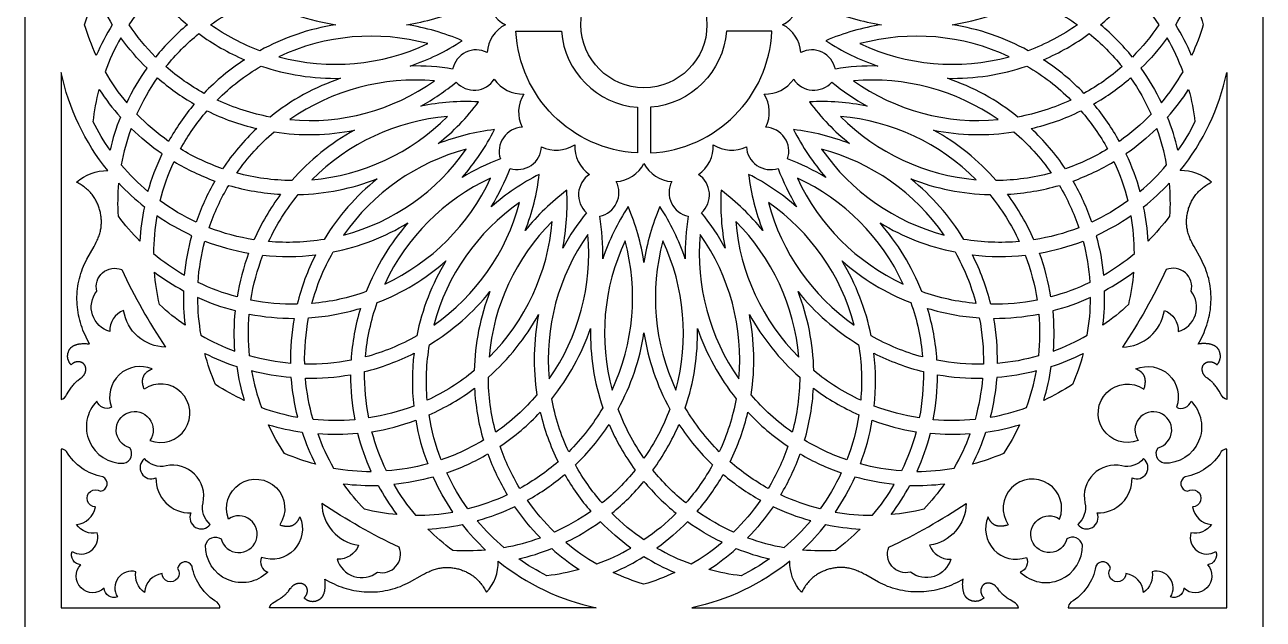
# Model space of a CAD drawing. Extents: x 53 to 1093, y 55 to 2148.
# Drawn here: x 53 to 1093, y 603 to 1102 of the extents above; entities that cross this region are included whole.
import ezdxf

# ---------------------------------------------------------------- set-up
doc = ezdxf.new("R2010")
doc.units = 0
doc.layers.add('LAYER_01', color=7, linetype='CONTINUOUS')

msp = doc.modelspace()

# ---------------------------------------------------------------- linework, layer by layer
at = {"layer": 'LAYER_01'}
msp.add_lwpolyline([(53.2, 54.9), (1093.2, 54.9), (1093.2, 2148.2), (53.2, 2148.2)], close=True, dxfattribs=at)
for points in [[(412.5, 1064.4, 0.046109), (376.8, 1066.9, 0.062736), (420.5, 1088.2, 0.062736), (373.8, 1101.6, 0.062736), (420.5, 1114.9, 0.062736), (376.8, 1136.2, 0.046109), (412.5, 1138.7, 0.494529), (441.5, 1124.9, 0.260557), (456.8, 1101.6, 0.260557), (441.5, 1078.3, 0.494529)], [(772.7, 1101.6, 0.062736), (725.9, 1088.2, 0.062736), (769.6, 1066.9, 0.046109), (733.9, 1064.4, 0.494529), (704.9, 1078.3, 0.260557), (689.6, 1101.6, 0.260557), (704.9, 1124.9, 0.494529), (733.9, 1138.7, 0.046109), (769.6, 1136.2, 0.062736), (725.9, 1114.9, 0.062736)], [(126.7, 1101.6, 0.037392), (113.3, 1075.8, -0.037806), (103.5, 1101.6, -0.037806), (113.3, 1127.3, 0.037392)], [(189.8, 1101.6, 0.048939), (163.1, 1074.5, -0.048079), (140.8, 1101.6, -0.048079), (163.1, 1128.6, 0.048939)], [(314.5, 1101.6, 0.087419), (250.5, 1079.8, -0.064106), (209.2, 1101.6, -0.064106), (250.5, 1123.3, 0.087419)], [(832, 1101.6, 0.087419), (895.9, 1123.3, -0.064106), (937.2, 1101.6, -0.064106), (895.9, 1079.8, 0.087419)], [(956.6, 1101.6, 0.048939), (983.3, 1128.6, -0.048079), (1005.6, 1101.6, -0.048079), (983.3, 1074.5, 0.048939)], [(1019.7, 1101.6, 0.037392), (1033.1, 1127.3, -0.037806), (1042.9, 1101.6, -0.037806), (1033.1, 1075.8, 0.037392)], [(237.8, 1072.2, 0.057049), (203.7, 1044, -0.053618), (171.8, 1066.4, -0.053618), (199.4, 1094.1, 0.057049)], [(391.8, 1085.7, 0.177467), (266.5, 1074.7, 0.177467)], [(567.7, 1032.3), (567.7, 994, -0.384722), (465.7, 1096.1), (503.9, 1096.1, 0.368759)], [(680.7, 1096.1), (642.5, 1096.1, -0.368759), (578.7, 1032.3), (578.7, 994, 0.384722)], [(754.6, 1085.7, 0.177467), (879.9, 1074.7, 0.177467)], [(908.6, 1072.2, 0.057049), (947.1, 1094.1, -0.053618), (974.7, 1066.4, -0.053618), (942.7, 1044, 0.057049)], [(155.9, 1065, -0.043414), (134, 1090.7, 0.04344), (120.6, 1062, 0.04344), (138.8, 1036, -0.043414)], [(990.5, 1065, -0.043414), (1007.7, 1036, 0.04344), (1025.9, 1062, 0.04344), (1012.5, 1090.7, -0.043414)], [(88.4, 791), (90.3, 794.1), (91.3, 795.7), (91.9, 796.4), (92.4, 797.2), (92.9, 797.9), (93.5, 798.6), (94.1, 799.4), (94.7, 800), (95.3, 800.7), (95.6, 801), (96, 801.4), (96.3, 801.7), (96.6, 802), (97, 802.3), (97.3, 802.6), (97.7, 802.9), (99.8, 804.5), (100.6, 805.1), (101, 805.5), (101.4, 805.8), (101.6, 806), (101.8, 806.2), (102, 806.3), (102.1, 806.5), (102.3, 806.7), (102.5, 806.9), (102.6, 807.1), (102.8, 807.3), (103, 807.5), (103.1, 807.7), (103.2, 808), (103.4, 808.2), (103.5, 808.4), (103.6, 808.6), (103.7, 808.9), (103.8, 809.1), (103.9, 809.3), (104, 809.6), (104.1, 809.8), (104.1, 810.1), (104.2, 810.3), (104.3, 810.6), (104.3, 810.8), (104.4, 811.1), (104.4, 811.3), (104.4, 811.6), (104.5, 811.8), (104.5, 812.1), (104.5, 812.4), (104.5, 812.6), (104.5, 812.9), (104.5, 813.1), (104.4, 813.4), (104.4, 813.5), (104.4, 813.6), (104.4, 813.8), (104.3, 813.9), (104.3, 814), (104.3, 814.1), (104.3, 814.2), (104.2, 814.4), (104.2, 814.5), (104.2, 814.6), (104.1, 814.7), (104.1, 814.8), (104, 814.9), (104, 815.1), (103.9, 815.2), (103.9, 815.3), (103.8, 815.4), (103.8, 815.5), (103.7, 815.6), (103.7, 815.7), (103.6, 815.8), (103.5, 815.9), (103.5, 816), (103.4, 816.1), (103.4, 816.2), (103.3, 816.2), (103.2, 816.3), (103.2, 816.4), (103.1, 816.5), (103, 816.6), (103, 816.6), (102.9, 816.7), (102.8, 816.8), (102.6, 817), (102.5, 817.1), (102.3, 817.2), (102.2, 817.4), (102, 817.5), (101.8, 817.6), (101.6, 817.7), (101.5, 817.8), (101.3, 817.9), (101.1, 818), (100.9, 818.1), (100.7, 818.2), (100.5, 818.2), (100.3, 818.3), (100.2, 818.4), (100, 818.4), (99.8, 818.5), (99.6, 818.5), (99.4, 818.6), (99.2, 818.6), (99, 818.6), (98.8, 818.7), (98.6, 818.7), (98.3, 818.7), (98.1, 818.7), (97.9, 818.7), (97.7, 818.7), (97.5, 818.7), (97.3, 818.7), (97.1, 818.7), (96.9, 818.6), (96.7, 818.6), (96.5, 818.6), (96.3, 818.5), (96.1, 818.4), (95.9, 818.4), (95.7, 818.3), (95.5, 818.3), (95.3, 818.2), (95.1, 818.1), (95, 818), (94.8, 817.9), (94.6, 817.8), (94.4, 817.8), (94.2, 817.7), (94, 817.5), (93.9, 817.4), (93.7, 817.3), (93.5, 817.2), (93.3, 817.1), (93.2, 817), (93, 816.9), (92.7, 816.6), (92.4, 816.4), (92.1, 816.1), (91.9, 816.3), (91.7, 816.5), (91.5, 816.8), (91.3, 817), (91.1, 817.3), (91, 817.5), (90.8, 817.7), (90.6, 818), (90.5, 818.3), (90.4, 818.5), (90.2, 818.8), (90.1, 819.1), (90, 819.3), (89.9, 819.6), (89.8, 819.9), (89.7, 820.2), (89.6, 820.5), (89.5, 820.8), (89.4, 821.1), (89.4, 821.4), (89.3, 821.7), (89.3, 822.1), (89.2, 822.4), (89.2, 822.7), (89.2, 823), (89.2, 823.3), (89.2, 823.7), (89.2, 824), (89.3, 824.3), (89.3, 824.6), (89.3, 825), (89.4, 825.3), (89.4, 825.6), (89.5, 825.9), (89.6, 826.2), (89.7, 826.5), (89.8, 826.8), (89.9, 827.1), (90, 827.4), (90.1, 827.7), (90.2, 828), (90.4, 828.3), (90.5, 828.6), (90.7, 828.9), (90.8, 829), (90.8, 829.1), (90.9, 829.2), (91, 829.4), (91.1, 829.5), (91.2, 829.6), (91.3, 829.7), (91.4, 829.9), (91.5, 830), (91.6, 830.2), (91.8, 830.3), (91.9, 830.4), (92, 830.6), (92.2, 830.7), (92.3, 830.8), (92.5, 831), (92.6, 831.1), (92.8, 831.2), (92.9, 831.3), (93.1, 831.4), (93.2, 831.5), (93.4, 831.6), (93.6, 831.7), (93.7, 831.8), (93.9, 831.9), (94.1, 832), (94.4, 832.2), (94.8, 832.4), (95.1, 832.5), (95.5, 832.7), (95.9, 832.8), (96.3, 833), (96.6, 833.1), (97, 833.2), (97.4, 833.3), (97.8, 833.4), (98.2, 833.5), (98.6, 833.6), (99, 833.6), (99.5, 833.7), (99.9, 833.7), (100.7, 833.8), (101.5, 833.9), (102.3, 833.9), (103.1, 833.9), (103.7, 833.9), (104.3, 833.9), (104.9, 833.9), (105.5, 833.8), (106, 833.8), (106.6, 833.7), (107.2, 833.6), (107.7, 833.5), (106.7, 835.4), (105.7, 837.3), (104.7, 839.3), (103.8, 841.3), (102.9, 843.3), (102.1, 845.3), (101.3, 847.4), (100.6, 849.4), (100, 851.5), (99.4, 853.6), (98.9, 855.8), (98.4, 857.9), (98, 860.1), (97.7, 862.2), (97.4, 864.4), (97.2, 866.6), (97.1, 868.8), (97, 871), (97, 873.2), (97.1, 875.4), (97.3, 877.6), (97.5, 879.8), (97.8, 882), (98.1, 884.2), (98.6, 886.3), (99.1, 888.5), (99.7, 890.6), (100.3, 892.8), (101, 894.9), (101.8, 896.9), (102.6, 899), (103.5, 901), (104.4, 902.9), (105.4, 904.7), (111.4, 915.4), (112.3, 917.2), (113.2, 919), (114.1, 920.8), (114.5, 921.7), (114.9, 922.7), (115.2, 923.6), (115.6, 924.5), (115.9, 925.5), (116.2, 926.4), (116.5, 927.4), (116.7, 928.3), (116.9, 929.3), (117.1, 930.3), (117.3, 931.2), (117.4, 932.1), (117.5, 933), (117.5, 933.9), (117.6, 934.8), (117.6, 935.7), (117.6, 936.6), (117.6, 937.5), (117.5, 938.4), (117.5, 939.3), (117.4, 940.2), (117.2, 941.2), (117.1, 942.1), (116.9, 943), (116.8, 943.9), (116.6, 944.8), (116.3, 945.7), (116.1, 946.6), (115.8, 947.5), (115.5, 948.4), (115.2, 949.2), (114.9, 950.1), (114.5, 951), (114.1, 951.8), (113.8, 952.6), (113.3, 953.5), (112.9, 954.3), (112.4, 955.1), (112, 955.8), (111.5, 956.6), (111, 957.4), (110.4, 958.1), (109.7, 959), (109, 959.9), (108.3, 960.7), (107.5, 961.5), (106.7, 962.3), (105.9, 963), (105.1, 963.8), (104.2, 964.5), (103.3, 965.2), (102.4, 965.8), (101.5, 966.5), (100.6, 967.1), (99.6, 967.7), (98.7, 968.2), (97.7, 968.8), (96.7, 969.3, -0.194193), (123, 979.1, -0.118739), (83.8, 1061.4), (83.8, 787.1, 0.239709)], [(318.4, 1056.6, 0.087419), (259.2, 1024.1, -0.064106), (214.8, 1038.4, -0.064106), (251.7, 1066.9, 0.087419)], [(828, 1056.6, 0.087419), (894.8, 1066.9, -0.064106), (931.7, 1038.4, -0.064106), (887.2, 1024.1, 0.087419)], [(1058, 791), (1056.1, 794.1), (1055.1, 795.7), (1054.6, 796.4), (1054, 797.2), (1053.5, 797.9), (1052.9, 798.6), (1052.4, 799.4), (1051.8, 800), (1051.1, 800.7), (1050.8, 801), (1050.5, 801.4), (1050.1, 801.7), (1049.8, 802), (1049.5, 802.3), (1049.1, 802.6), (1048.7, 802.9), (1046.6, 804.5), (1045.8, 805.1), (1045.4, 805.5), (1045, 805.8), (1044.8, 806), (1044.6, 806.2), (1044.5, 806.3), (1044.3, 806.5), (1044.1, 806.7), (1044, 806.9), (1043.8, 807.1), (1043.6, 807.3), (1043.5, 807.5), (1043.3, 807.7), (1043.2, 808), (1043.1, 808.2), (1042.9, 808.4), (1042.8, 808.6), (1042.7, 808.9), (1042.6, 809.1), (1042.5, 809.3), (1042.4, 809.6), (1042.4, 809.8), (1042.3, 810.1), (1042.2, 810.3), (1042.2, 810.6), (1042.1, 810.8), (1042.1, 811.1), (1042, 811.3), (1042, 811.6), (1042, 811.8), (1042, 812.1), (1042, 812.4), (1042, 812.6), (1042, 812.9), (1042, 813.1), (1042, 813.4), (1042, 813.5), (1042, 813.6), (1042.1, 813.8), (1042.1, 813.9), (1042.1, 814), (1042.1, 814.1), (1042.2, 814.2), (1042.2, 814.4), (1042.2, 814.5), (1042.3, 814.6), (1042.3, 814.7), (1042.4, 814.8), (1042.4, 814.9), (1042.4, 815.1), (1042.5, 815.2), (1042.5, 815.3), (1042.6, 815.4), (1042.7, 815.5), (1042.7, 815.6), (1042.8, 815.7), (1042.8, 815.8), (1042.9, 815.9), (1043, 816), (1043, 816.1), (1043.1, 816.2), (1043.1, 816.2), (1043.2, 816.3), (1043.3, 816.4), (1043.3, 816.5), (1043.4, 816.6), (1043.5, 816.6), (1043.5, 816.7), (1043.7, 816.8), (1043.8, 817), (1044, 817.1), (1044.1, 817.2), (1044.3, 817.4), (1044.4, 817.5), (1044.6, 817.6), (1044.8, 817.7), (1045, 817.8), (1045.1, 817.9), (1045.3, 818), (1045.5, 818.1), (1045.7, 818.2), (1045.9, 818.2), (1046.1, 818.3), (1046.3, 818.4), (1046.5, 818.4), (1046.7, 818.5), (1046.9, 818.5), (1047.1, 818.6), (1047.3, 818.6), (1047.5, 818.6), (1047.7, 818.7), (1047.9, 818.7), (1048.1, 818.7), (1048.3, 818.7), (1048.5, 818.7), (1048.7, 818.7), (1048.9, 818.7), (1049.1, 818.7), (1049.3, 818.7), (1049.5, 818.6), (1049.7, 818.6), (1049.9, 818.6), (1050.1, 818.5), (1050.3, 818.4), (1050.5, 818.4), (1050.7, 818.3), (1050.9, 818.3), (1051.1, 818.2), (1051.3, 818.1), (1051.5, 818), (1051.7, 817.9), (1051.9, 817.8), (1052, 817.8), (1052.2, 817.7), (1052.4, 817.5), (1052.6, 817.4), (1052.8, 817.3), (1052.9, 817.2), (1053.1, 817.1), (1053.3, 817), (1053.4, 816.9), (1053.8, 816.6), (1054.1, 816.4), (1054.4, 816.1), (1054.6, 816.3), (1054.8, 816.5), (1054.9, 816.8), (1055.1, 817), (1055.3, 817.3), (1055.5, 817.5), (1055.6, 817.7), (1055.8, 818), (1055.9, 818.3), (1056.1, 818.5), (1056.2, 818.8), (1056.3, 819.1), (1056.5, 819.3), (1056.6, 819.6), (1056.7, 819.9), (1056.8, 820.2), (1056.9, 820.5), (1056.9, 820.8), (1057, 821.1), (1057.1, 821.4), (1057.1, 821.7), (1057.2, 822.1), (1057.2, 822.4), (1057.2, 822.7), (1057.2, 823), (1057.2, 823.3), (1057.2, 823.7), (1057.2, 824), (1057.2, 824.3), (1057.1, 824.6), (1057.1, 825), (1057.1, 825.3), (1057, 825.6), (1056.9, 825.9), (1056.8, 826.2), (1056.8, 826.5), (1056.7, 826.8), (1056.6, 827.1), (1056.4, 827.4), (1056.3, 827.7), (1056.2, 828), (1056.1, 828.3), (1055.9, 828.6), (1055.7, 828.9), (1055.7, 829), (1055.6, 829.1), (1055.5, 829.2), (1055.4, 829.4), (1055.3, 829.5), (1055.2, 829.6), (1055.1, 829.7), (1055, 829.9), (1054.9, 830), (1054.8, 830.2), (1054.7, 830.3), (1054.5, 830.4), (1054.4, 830.6), (1054.2, 830.7), (1054.1, 830.8), (1054, 831), (1053.8, 831.1), (1053.7, 831.2), (1053.5, 831.3), (1053.4, 831.4), (1053.2, 831.5), (1053, 831.6), (1052.9, 831.7), (1052.7, 831.8), (1052.5, 831.9), (1052.4, 832), (1052, 832.2), (1051.7, 832.4), (1051.3, 832.5), (1050.9, 832.7), (1050.6, 832.8), (1050.2, 833), (1049.8, 833.1), (1049.4, 833.2), (1049, 833.3), (1048.6, 833.4), (1048.2, 833.5), (1047.8, 833.6), (1047.4, 833.6), (1047, 833.7), (1046.6, 833.7), (1045.7, 833.8), (1044.9, 833.9), (1044.1, 833.9), (1043.3, 833.9), (1042.7, 833.9), (1042.1, 833.9), (1041.5, 833.9), (1041, 833.8), (1040.4, 833.8), (1039.8, 833.7), (1039.3, 833.6), (1038.7, 833.5), (1039.8, 835.4), (1040.8, 837.3), (1041.7, 839.3), (1042.7, 841.3), (1043.5, 843.3), (1044.3, 845.3), (1045.1, 847.4), (1045.8, 849.4), (1046.5, 851.5), (1047, 853.6), (1047.6, 855.8), (1048, 857.9), (1048.4, 860.1), (1048.8, 862.2), (1049, 864.4), (1049.2, 866.6), (1049.3, 868.8), (1049.4, 871), (1049.4, 873.2), (1049.3, 875.4), (1049.2, 877.6), (1048.9, 879.8), (1048.6, 882), (1048.3, 884.2), (1047.9, 886.3), (1047.4, 888.5), (1046.8, 890.6), (1046.1, 892.8), (1045.4, 894.9), (1044.7, 896.9), (1043.8, 899), (1042.9, 901), (1042, 902.9), (1041.1, 904.7), (1035.1, 915.4), (1034.1, 917.2), (1033.2, 919), (1032.3, 920.8), (1031.9, 921.7), (1031.6, 922.7), (1031.2, 923.6), (1030.9, 924.5), (1030.5, 925.5), (1030.2, 926.4), (1030, 927.4), (1029.7, 928.3), (1029.5, 929.3), (1029.3, 930.3), (1029.2, 931.2), (1029.1, 932.1), (1029, 933), (1028.9, 933.9), (1028.9, 934.8), (1028.8, 935.7), (1028.8, 936.6), (1028.9, 937.5), (1028.9, 938.4), (1029, 939.3), (1029.1, 940.2), (1029.2, 941.2), (1029.3, 942.1), (1029.5, 943), (1029.7, 943.9), (1029.9, 944.8), (1030.1, 945.7), (1030.4, 946.6), (1030.6, 947.5), (1030.9, 948.4), (1031.2, 949.2), (1031.6, 950.1), (1031.9, 951), (1032.3, 951.8), (1032.7, 952.6), (1033.1, 953.5), (1033.5, 954.3), (1034, 955.1), (1034.5, 955.8), (1035, 956.6), (1035.5, 957.4), (1036, 958.1), (1036.7, 959), (1037.4, 959.9), (1038.2, 960.7), (1038.9, 961.5), (1039.7, 962.3), (1040.5, 963), (1041.4, 963.8), (1042.2, 964.5), (1043.1, 965.2), (1044, 965.8), (1044.9, 966.5), (1045.9, 967.1), (1046.8, 967.7), (1047.8, 968.2), (1048.7, 968.8), (1049.7, 969.3, 0.194193), (1023.4, 979.1, 0.118739), (1062.6, 1061.4), (1062.6, 787.1, -0.239709)], [(195.6, 1035, 0.048939), (174, 1003.7, -0.048079), (147.4, 1026.5, -0.048079), (164.7, 1057, 0.048939)], [(397.3, 1054.4, 0.177467), (275.9, 1021.9, 0.177467)], [(400.5, 1001.8, 0.062736), (434.3, 1036.8, 0.062736), (385.8, 1033.3, 0.046109), (415.5, 1053.4, 0.494529), (447.5, 1055.9, 0.260557), (472.4, 1043.4, 0.260557), (470.8, 1015.5, 0.494529), (452.6, 989, 0.046109), (420.4, 973.3, 0.062736), (447.7, 1013.6, 0.062736)], [(731, 1053.4, 0.046109), (760.6, 1033.3, 0.062736), (712.1, 1036.8, 0.062736), (745.9, 1001.8, 0.062736), (698.8, 1013.6, 0.062736), (726, 973.3, 0.046109), (693.8, 989, 0.494529), (675.6, 1015.5, 0.260557), (674, 1043.4, 0.260557), (698.9, 1055.9, 0.494529)], [(749.1, 1054.4, 0.177467), (870.6, 1021.9, 0.177467)], [(950.8, 1035, 0.048939), (981.8, 1057, -0.048079), (999.1, 1026.5, -0.048079), (972.4, 1003.7, 0.048939)], [(133.5, 1024, 0.037392), (124.8, 996.3, -0.037806), (110.7, 1020, -0.037806), (115.8, 1047.1, 0.037392)], [(1012.9, 1024, 0.037392), (1030.6, 1047.1, -0.037806), (1035.8, 1020, -0.037806), (1021.6, 996.3, 0.037392)], [(248, 1014.4, 0.057049), (219.4, 980.7, -0.053618), (184, 997.3, -0.053618), (206.3, 1029.3, 0.057049)], [(408.2, 1024.6, 0.177467), (294.2, 971.5, 0.177467)], [(738.3, 1024.6, 0.177467), (852.2, 971.5, 0.177467)], [(898.4, 1014.4, 0.057049), (940.1, 1029.3, -0.053618), (962.5, 997.3, -0.053618), (927.1, 980.7, 0.057049)], [(168.6, 993.1, -0.043414), (142.5, 1014.6, 0.04344), (134.3, 984, 0.04344), (156.7, 961.6, -0.043414)], [(330.1, 1013.1, 0.087419), (277.4, 970.8, -0.064106), (231.2, 977.1, -0.064106), (262.6, 1011.6, 0.087419)], [(816.4, 1013.1, 0.087419), (883.9, 1011.6, -0.064106), (915.2, 977.1, -0.064106), (869, 970.8, 0.087419)], [(977.9, 993.1, -0.043414), (989.7, 961.6, 0.04344), (1012.1, 984, 0.04344), (1003.9, 1014.6, -0.043414)], [(525, 943.8, 0.046109), (505, 914.1, 0.062736), (508.4, 962.6, 0.062736), (473.5, 928.8, 0.062736), (485.3, 976, 0.062736), (445, 948.8, 0.046109), (460.7, 981, 0.494529), (487.2, 999.2, 0.260557), (515, 1000.8, 0.260557), (527.5, 975.9, 0.494529)], [(672.9, 928.8, 0.062736), (638, 962.6, 0.062736), (641.4, 914.1, 0.046109), (621.4, 943.8, 0.494529), (618.9, 975.9, 0.260557), (631.4, 1000.8, 0.260557), (659.2, 999.2, 0.494529), (685.8, 981, 0.046109), (701.4, 948.8, 0.062736), (661.1, 976, 0.062736)], [(424, 997.1, 0.177467), (321, 925, 0.177467)], [(722.4, 997.1, 0.177467), (825.4, 925, 0.177467)], [(212.9, 970.4, 0.048939), (197.1, 935.9, -0.048079), (166.9, 953.7, -0.048079), (178.6, 986.7, 0.048939)], [(586.6, 948.9, 0.062736), (573.2, 902.1, 0.062736), (559.9, 948.9, 0.062736), (538.6, 905.1, 0.046109), (536.1, 940.8, 0.494529), (549.9, 969.9, 0.260557), (573.2, 985.2, 0.260557), (596.5, 969.9, 0.494529), (610.4, 940.8, 0.046109), (607.9, 905.1, 0.062736)], [(933.5, 970.4, 0.048939), (967.8, 986.7, -0.048079), (979.6, 953.7, -0.048079), (949.3, 935.9, 0.048939)], [(153.7, 948.8, 0.037392), (149.9, 920, -0.037806), (131.8, 940.9, -0.037806), (132.3, 968.5, 0.037392)], [(349.1, 972.2, 0.087419), (304.6, 921.4, -0.064106), (258, 919.6, -0.064106), (282.9, 959, 0.087419)], [(444.4, 972.8, 0.177467), (355.5, 883.9, 0.177467)], [(702, 972.8, 0.177467), (790.9, 883.9, 0.177467)], [(797.3, 972.2, 0.087419), (863.5, 959, -0.064106), (888.4, 919.6, -0.064106), (841.8, 921.4, 0.087419)], [(992.8, 948.8, 0.037392), (1014.2, 968.5, -0.037806), (1014.6, 940.9, -0.037806), (996.5, 920, 0.037392)], [(268.1, 959.3, 0.057049), (245.7, 921.1, -0.053618), (208, 931.2, -0.053618), (224.5, 966.7, 0.057049)], [(878.4, 959.3, 0.057049), (922, 966.7, -0.053618), (938.4, 931.2, -0.053618), (900.7, 921.1, 0.057049)], [(468.8, 952.4, 0.177467), (396.6, 849.4, 0.177467)], [(677.7, 952.4, 0.177467), (749.8, 849.4, 0.177467)], [(193.6, 924.5, -0.043414), (164.2, 941.1, 0.04344), (161.4, 909.5, 0.04344), (187.4, 891.4, -0.043414)], [(496.2, 936.5, 0.177467), (443.1, 822.5, 0.177467)], [(650.2, 936.5, 0.177467), (703.3, 822.5, 0.177467)], [(952.9, 924.5, -0.043414), (959.1, 891.4, 0.04344), (985, 909.5, 0.04344), (982.2, 941.1, -0.043414)], [(375, 935.2, 0.087419), (340, 877.5, -0.064106), (294.4, 867.6, -0.064106), (312.1, 910.8, 0.087419)], [(526.1, 925.6, 0.177467), (493.5, 804.2, 0.177467)], [(620.4, 925.6, 0.177467), (652.9, 804.2, 0.177467)], [(771.4, 935.2, 0.087419), (834.4, 910.8, -0.064106), (852, 867.6, -0.064106), (806.4, 877.5, 0.087419)], [(241.2, 909.9, 0.048939), (231.6, 873.1, -0.048079), (198.7, 885.3, -0.048079), (204.5, 919.9, 0.048939)], [(557.3, 920.1, 0.177467), (546.4, 794.9, 0.177467)], [(589.1, 920.1, 0.177467), (600, 794.9, 0.177467)], [(905.3, 909.9, 0.048939), (941.9, 919.9, -0.048079), (947.7, 885.3, -0.048079), (914.9, 873.1, 0.048939)], [(297.4, 908.4, 0.057049), (282, 867, -0.053618), (243.1, 870.4, -0.053618), (253.2, 908.2, 0.057049)], [(849, 908.4, 0.057049), (893.3, 908.2, -0.053618), (903.3, 870.4, -0.053618), (864.4, 867, 0.057049)], [(171.4, 831, -0.368159), (136.2, 861.8, 0.329383), (124.7, 844, -0.537648), (113.7, 877.8, -0.613716), (134.6, 896, 0.038591)], [(406.9, 903.3, 0.087419), (382.4, 840.4, -0.064106), (339.3, 822.7, -0.064106), (349.2, 868.3, 0.087419)], [(739.5, 903.3, 0.087419), (797.3, 868.3, -0.064106), (807.2, 822.7, -0.064106), (764, 840.4, 0.087419)], [(975, 831, 0.368159), (1010.2, 861.8, -0.329383), (1021.7, 844, 0.537648), (1032.7, 877.8, 0.613716), (1011.8, 896, -0.038591)], [(186.5, 878.3, 0.037392), (187.8, 849.3, -0.037806), (166.4, 866.7, -0.037806), (162.1, 893.9, 0.037392)], [(959.9, 878.3, 0.037392), (984.4, 893.9, -0.037806), (980, 866.7, -0.037806), (958.6, 849.3, 0.037392)], [(443.8, 877.5, 0.087419), (430.7, 811.3, -0.064106), (391.2, 786.3, -0.064106), (393.1, 833, 0.087419)], [(702.6, 877.5, 0.087419), (753.4, 833, -0.064106), (755.2, 786.3, -0.064106), (715.8, 811.3, 0.087419)], [(230.1, 861.3, -0.043414), (198.3, 872.5, 0.04344), (201, 840.9, 0.04344), (229.7, 827.6, -0.043414)], [(335.1, 863.5, 0.057049), (327.2, 820, -0.053618), (288.3, 816.6, -0.053618), (291.6, 855.5, 0.057049)], [(811.3, 863.5, 0.057049), (854.8, 855.5, -0.053618), (858.2, 816.6, -0.053618), (819.2, 820, 0.057049)], [(916.4, 861.3, -0.043414), (916.7, 827.6, 0.04344), (945.4, 840.9, 0.04344), (948.2, 872.5, -0.043414)], [(279.5, 855.1, 0.048939), (276.4, 817.2, -0.048079), (242, 823.6, -0.048079), (241.7, 858.7, 0.048939)], [(484.7, 858.4, 0.087419), (483.3, 790.9, -0.064106), (448.7, 759.5, -0.064106), (442.5, 805.8, 0.087419)], [(661.7, 858.4, 0.087419), (704, 805.8, -0.064106), (697.7, 759.5, -0.064106), (663.2, 790.9, 0.087419)], [(866.9, 855.1, 0.048939), (904.7, 858.7, -0.048079), (904.5, 823.6, -0.048079), (870, 817.2, 0.048939)], [(528.3, 846.7, 0.087419), (538.6, 780, -0.064106), (510, 743.1, -0.064106), (495.8, 787.6, 0.087419)], [(573.2, 842.8, 0.087419), (594.9, 778.9, -0.064106), (573.2, 737.6, -0.064106), (551.5, 778.9, 0.087419)], [(618.1, 846.7, 0.087419), (650.6, 787.6, -0.064106), (636.4, 743.1, -0.064106), (607.9, 780, 0.087419)], [(231.2, 814.6, 0.037392), (237.5, 786.2, -0.037806), (213.4, 799.6, -0.037806), (204.4, 825.7, 0.037392)], [(380.1, 825.8, 0.057049), (379.8, 781.5, -0.053618), (342.1, 771.5, -0.053618), (338.6, 810.4, 0.057049)], [(766.3, 825.8, 0.057049), (807.8, 810.4, -0.053618), (804.4, 771.5, -0.053618), (766.6, 781.5, 0.057049)], [(915.2, 814.6, 0.037392), (942.1, 825.7, -0.037806), (933, 799.6, -0.037806), (908.9, 786.2, 0.037392)], [(113.8, 785.6, 0.676263), (136.4, 733.4, 0.535342), (141.5, 746.4, -3.144879), (158.3, 752.6, 1.661343), (153.5, 795.7), (153.2, 796.4), (153, 797.1), (152.8, 797.9), (152.7, 798.2), (152.6, 798.6), (152.5, 798.9), (152.4, 799.3), (152.4, 799.6), (152.3, 800), (152.3, 800.3), (152.2, 800.7), (152.2, 801), (152.2, 801.3), (152.2, 801.6), (152.2, 802), (152.2, 802.3), (152.2, 802.6), (152.2, 802.9), (152.2, 803.2), (152.2, 803.5), (152.3, 803.8), (152.3, 804.1), (152.4, 804.4), (152.4, 804.7), (152.5, 805), (152.6, 805.3), (152.7, 805.6), (152.8, 805.8), (152.9, 806.1), (153, 806.4), (153.1, 806.6), (153.2, 806.9), (153.3, 807.1), (153.5, 807.4), (153.6, 807.6), (153.8, 807.9), (154, 808.1), (154.1, 808.4), (154.3, 808.6), (154.5, 808.8), (154.7, 809), (154.9, 809.2), (155.1, 809.5), (155.3, 809.7), (155.5, 809.9), (155.8, 810.1), (156, 810.3), (156.3, 810.5), (156.5, 810.7), (156.8, 810.8), (157, 811), (157.3, 811.2), (157.6, 811.4), (157.9, 811.5), (158.2, 811.7), (158.5, 811.9), (158.8, 812), (159.1, 812.2), (159.4, 812.3), (159.8, 812.5), (160.1, 812.6, 0.658568), (126, 780.4, -0.453407)], [(1032.6, 785.6, -0.676263), (1010, 733.4, -0.535342), (1004.9, 746.4, 3.144879), (988.2, 752.6, -1.661343), (992.9, 795.7), (993.2, 796.4), (993.5, 797.1), (993.7, 797.9), (993.8, 798.2), (993.8, 798.6), (993.9, 798.9), (994, 799.3), (994.1, 799.6), (994.1, 800), (994.2, 800.3), (994.2, 800.7), (994.2, 801), (994.2, 801.3), (994.3, 801.6), (994.3, 802), (994.3, 802.3), (994.3, 802.6), (994.2, 802.9), (994.2, 803.2), (994.2, 803.5), (994.2, 803.8), (994.1, 804.1), (994.1, 804.4), (994, 804.7), (993.9, 805), (993.8, 805.3), (993.8, 805.6), (993.7, 805.8), (993.6, 806.1), (993.5, 806.4), (993.3, 806.6), (993.2, 806.9), (993.1, 807.1), (992.9, 807.4), (992.8, 807.6), (992.6, 807.9), (992.5, 808.1), (992.3, 808.4), (992.1, 808.6), (991.9, 808.8), (991.7, 809), (991.5, 809.2), (991.3, 809.5), (991.1, 809.7), (990.9, 809.9), (990.7, 810.1), (990.4, 810.3), (990.2, 810.5), (989.9, 810.7), (989.7, 810.8), (989.4, 811), (989.1, 811.2), (988.8, 811.4), (988.5, 811.5), (988.3, 811.7), (987.9, 811.9), (987.6, 812), (987.3, 812.2), (987, 812.3), (986.7, 812.5), (986.3, 812.6, -0.658568), (1020.4, 780.4, 0.453407)], [(277, 805.3, -0.043414), (243.7, 810.9, 0.04344), (251.9, 780.3, 0.04344), (282.5, 772.1, -0.043414)], [(326.8, 807.8, 0.048939), (330.3, 770, -0.048079), (295.3, 770.3, -0.048079), (288.9, 804.8, 0.048939)], [(819.7, 807.8, 0.048939), (857.5, 804.8, -0.048079), (851.2, 770.3, -0.048079), (816.1, 770, 0.048939)], [(869.4, 805.3, -0.043414), (863.9, 772.1, 0.04344), (894.5, 780.3, 0.04344), (902.7, 810.9, -0.043414)], [(430.9, 796.4, 0.057049), (438.3, 752.8, -0.053618), (402.9, 736.3, -0.053618), (392.7, 774.1, 0.057049)], [(715.5, 796.4, 0.057049), (753.7, 774.1, -0.053618), (743.5, 736.3, -0.053618), (708.1, 752.8, 0.057049)], [(486.1, 776.3, 0.057049), (501, 734.7, -0.053618), (468.9, 712.3, -0.053618), (452.4, 747.7, 0.057049)], [(660.4, 776.3, 0.057049), (694.1, 747.7, -0.053618), (677.5, 712.3, -0.053618), (645.5, 734.7, 0.057049)], [(286.2, 759.5, 0.037392), (297.4, 732.7, -0.037806), (271.3, 741.7, -0.037806), (257.9, 765.8, 0.037392)], [(381.5, 769.5, 0.048939), (391.6, 732.9, -0.048079), (357, 727.1, -0.048079), (344.8, 759.9, 0.048939)], [(543.9, 766.1, 0.057049), (565.8, 727.7, -0.053618), (538.1, 700.1, -0.053618), (515.6, 732.1, 0.057049)], [(602.6, 766.1, 0.057049), (630.8, 732.1, -0.053618), (608.3, 700.1, -0.053618), (580.7, 727.7, 0.057049)], [(764.9, 769.5, 0.048939), (801.7, 759.9, -0.048079), (789.4, 727.1, -0.048079), (754.9, 732.9, 0.048939)], [(860.2, 759.5, 0.037392), (888.6, 765.8, -0.037806), (875.1, 741.7, -0.037806), (849.1, 732.7, 0.037392)], [(332.9, 758.4, -0.043414), (299.2, 758.1, 0.04344), (312.6, 729.4, 0.04344), (344.2, 726.6, -0.043414)], [(813.5, 758.4, -0.043414), (802.3, 726.6, 0.04344), (833.8, 729.4, 0.04344), (847.2, 758.1, -0.043414)], [(100.2, 648.3, -0.502906), (92.9, 659.4, 0.682424), (114.1, 674.9, -0.293356), (96.7, 682, 0.343576), (112.5, 696.8, -1.345281), (116.8, 709.9, 0.746044), (118.7, 722.1, -0.217658), (88.4, 743.2, 0.207935), (83.8, 745.4), (83.8, 612.2), (217.1, 612.2, 0.207935), (214.8, 616.7, -0.217658), (193.7, 647, 0.746044), (181.6, 645.1, -1.345281), (168.5, 640.9, 0.343576), (153.7, 625, -0.293356), (146.6, 642.4, 0.682424), (131, 621.2, -0.502906), (119.9, 628.5, -0.966034)], [(442.1, 741.3, 0.048939), (458.4, 706.9, -0.048079), (425.3, 695.2, -0.048079), (407.6, 725.4, 0.048939)], [(704.3, 741.3, 0.048939), (738.9, 725.4, -0.048079), (721.1, 695.2, -0.048079), (688.1, 706.9, 0.048939)], [(1026.5, 628.5, -0.502906), (1015.4, 621.2, 0.682424), (999.9, 642.4, -0.293356), (992.7, 625, 0.343576), (977.9, 640.9, -1.345281), (964.9, 645.1, 0.746044), (952.7, 647, -0.217658), (931.6, 616.7, 0.207935), (929.4, 612.2), (1062.6, 612.2), (1062.6, 745.4, 0.207935), (1058, 743.2, -0.217658), (1027.7, 722.1, 0.746044), (1029.6, 709.9, -1.345281), (1033.9, 696.8, 0.343576), (1049.7, 682, -0.293356), (1032.4, 674.9, 0.682424), (1053.5, 659.4, -0.502906), (1046.3, 648.3, -0.966034)], [(192.7, 691.7, 0.88935), (209, 682.1, -0.278006), (202.9, 700.2, 0.547533), (171.9, 731.2, -0.278006), (153.8, 737.3, 0.88935), (163.4, 721.1, 0.426394)], [(983.1, 721.1, 0.88935), (992.7, 737.3, -0.278006), (974.6, 731.2, 0.547533), (943.5, 700.2, -0.278006), (937.4, 682.1, 0.88935), (953.7, 691.7, 0.426394)], [(257.3, 642.1, -0.676263), (205, 664.8, -0.535342), (218.1, 669.9, 3.144879), (224.3, 686.6, -1.661343), (267.3, 681.8), (268.1, 681.6), (268.8, 681.3), (269.5, 681.1), (269.9, 681), (270.3, 680.9), (270.6, 680.9), (271, 680.8), (271.3, 680.7), (271.6, 680.7), (272, 680.6), (272.3, 680.6), (272.7, 680.5), (273, 680.5), (273.3, 680.5), (273.6, 680.5), (273.9, 680.5), (274.3, 680.5), (274.6, 680.5), (274.9, 680.5), (275.2, 680.6), (275.5, 680.6), (275.8, 680.7), (276.1, 680.7), (276.4, 680.8), (276.7, 680.8), (276.9, 680.9), (277.2, 681), (277.5, 681.1), (277.8, 681.2), (278, 681.3), (278.3, 681.4), (278.5, 681.6), (278.8, 681.7), (279, 681.8), (279.3, 682), (279.5, 682.1), (279.8, 682.3), (280, 682.5), (280.2, 682.6), (280.5, 682.8), (280.7, 683), (280.9, 683.2), (281.1, 683.4), (281.3, 683.6), (281.5, 683.9), (281.7, 684.1), (281.9, 684.3), (282.1, 684.6), (282.3, 684.8), (282.5, 685.1), (282.7, 685.4), (282.9, 685.6), (283, 685.9), (283.2, 686.2), (283.4, 686.5), (283.5, 686.8), (283.7, 687.1), (283.8, 687.5), (284, 687.8), (284.1, 688.1), (284.3, 688.5, -0.658568), (252.1, 654.4, 0.453407)], [(396.2, 721.9, -0.043414), (363, 715.7, 0.04344), (381.2, 689.8, 0.04344), (412.8, 692.5, -0.043414)], [(506.6, 724, 0.048939), (528.6, 693, -0.048079), (498.1, 675.7, -0.048079), (475.4, 702.4, 0.048939)], [(573.2, 718.2, 0.048939), (600.2, 691.5, -0.048079), (573.2, 669.1, -0.048079), (546.2, 691.5, 0.048939)], [(639.8, 724, 0.048939), (671, 702.4, -0.048079), (648.3, 675.7, -0.048079), (617.8, 693, 0.048939)], [(750.3, 721.9, -0.043414), (733.7, 692.5, 0.04344), (765.2, 689.8, 0.04344), (783.4, 715.7, -0.043414)], [(889.2, 642.1, 0.676263), (941.4, 664.8, 0.535342), (928.4, 669.9, -3.144879), (922.2, 686.6, 1.661343), (879.1, 681.8), (878.4, 681.6), (877.6, 681.3), (876.9, 681.1), (876.5, 681), (876.2, 680.9), (875.8, 680.9), (875.5, 680.8), (875.1, 680.7), (874.8, 680.7), (874.5, 680.6), (874.1, 680.6), (873.8, 680.5), (873.5, 680.5), (873.1, 680.5), (872.8, 680.5), (872.5, 680.5), (872.2, 680.5), (871.9, 680.5), (871.6, 680.5), (871.2, 680.6), (870.9, 680.6), (870.6, 680.7), (870.4, 680.7), (870.1, 680.8), (869.8, 680.8), (869.5, 680.9), (869.2, 681), (868.9, 681.1), (868.7, 681.2), (868.4, 681.3), (868.1, 681.4), (867.9, 681.6), (867.6, 681.7), (867.4, 681.8), (867.1, 682), (866.9, 682.1), (866.7, 682.3), (866.4, 682.5), (866.2, 682.6), (866, 682.8), (865.7, 683), (865.5, 683.2), (865.3, 683.4), (865.1, 683.6), (864.9, 683.9), (864.7, 684.1), (864.5, 684.3), (864.3, 684.6), (864.1, 684.8), (863.9, 685.1), (863.7, 685.4), (863.6, 685.6), (863.4, 685.9), (863.2, 686.2), (863.1, 686.5), (862.9, 686.8), (862.7, 687.1), (862.6, 687.5), (862.4, 687.8), (862.3, 688.1), (862.2, 688.5, 0.658568), (894.3, 654.4, -0.453407)], [(350, 714.9, 0.037392), (365.6, 690.4, -0.037806), (338.4, 694.8, -0.037806), (320.9, 716.2, 0.037392)], [(796.5, 714.9, 0.037392), (825.5, 716.2, -0.037806), (808.1, 694.8, -0.037806), (780.8, 690.4, 0.037392)], [(302.7, 699.8, 0.368159), (333.5, 664.6, -0.329383), (315.6, 653, 0.537648), (349.4, 642, 0.613716), (367.6, 663, -0.038591)], [(464.8, 696.9, -0.043414), (433.2, 685.1, 0.04344), (455.6, 662.7, 0.04344), (486.2, 670.9, -0.043414)], [(681.6, 696.9, -0.043414), (660.2, 670.9, 0.04344), (690.8, 662.7, 0.04344), (713.2, 685.1, -0.043414)], [(843.8, 699.8, -0.368159), (813, 664.6, 0.329383), (830.8, 653, -0.537648), (797, 642, -0.613716), (778.8, 663, 0.038591)], [(420.5, 682, 0.037392), (440.2, 660.6, -0.037806), (412.6, 660.2, -0.037806), (391.7, 678.2, 0.037392)], [(536.7, 684.2, -0.043414), (507.7, 667.1, 0.04344), (533.6, 648.9, 0.04344), (562.3, 662.3, -0.043414)], [(609.7, 684.2, -0.043414), (584.1, 662.3, 0.04344), (612.8, 648.9, 0.04344), (638.8, 667.1, -0.043414)], [(725.9, 682, 0.037392), (754.7, 678.2, -0.037806), (733.9, 660.2, -0.037806), (706.3, 660.6, 0.037392)], [(495.7, 661.9, 0.037392), (518.8, 644.2, -0.037806), (491.7, 639, -0.037806), (468, 653.1, 0.037392)], [(650.7, 661.9, 0.037392), (678.5, 653.1, -0.037806), (654.8, 639, -0.037806), (627.7, 644.2, 0.037392)], [(262.6, 616.7), (265.8, 618.7), (267.3, 619.7), (268.1, 620.2), (268.8, 620.7), (269.6, 621.3), (270.3, 621.8), (271, 622.4), (271.7, 623), (272.4, 623.6), (272.7, 624), (273, 624.3), (273.3, 624.6), (273.7, 625), (274, 625.3), (274.3, 625.7), (274.6, 626.1), (276.1, 628.2), (276.8, 629), (277.1, 629.4), (277.5, 629.8), (277.6, 629.9), (277.8, 630.1), (278, 630.3), (278.2, 630.5), (278.4, 630.7), (278.6, 630.8), (278.8, 631), (279, 631.1), (279.2, 631.3), (279.4, 631.4), (279.6, 631.6), (279.8, 631.7), (280.1, 631.8), (280.3, 631.9), (280.5, 632), (280.7, 632.1), (281, 632.2), (281.2, 632.3), (281.5, 632.4), (281.7, 632.5), (282, 632.6), (282.2, 632.6), (282.5, 632.7), (282.7, 632.7), (283, 632.7), (283.2, 632.8), (283.5, 632.8), (283.8, 632.8), (284, 632.8), (284.3, 632.8), (284.5, 632.8), (284.8, 632.8), (285, 632.8), (285.2, 632.7), (285.3, 632.7), (285.4, 632.7), (285.5, 632.7), (285.7, 632.7), (285.8, 632.6), (285.9, 632.6), (286, 632.6), (286.1, 632.5), (286.3, 632.5), (286.4, 632.5), (286.5, 632.4), (286.6, 632.4), (286.7, 632.3), (286.8, 632.3), (286.9, 632.2), (287.1, 632.2), (287.2, 632.1), (287.3, 632.1), (287.4, 632), (287.5, 631.9), (287.6, 631.9), (287.7, 631.8), (287.8, 631.8), (287.8, 631.7), (287.9, 631.6), (288, 631.6), (288.1, 631.5), (288.1, 631.4), (288.2, 631.4), (288.3, 631.3), (288.4, 631.2), (288.5, 631.1), (288.6, 631), (288.8, 630.8), (288.9, 630.6), (289, 630.5), (289.1, 630.3), (289.2, 630.2), (289.4, 630), (289.5, 629.8), (289.6, 629.6), (289.6, 629.4), (289.7, 629.3), (289.8, 629.1), (289.9, 628.9), (290, 628.7), (290, 628.5), (290.1, 628.3), (290.1, 628.1), (290.2, 627.9), (290.2, 627.7), (290.3, 627.5), (290.3, 627.3), (290.3, 627.1), (290.4, 626.9), (290.4, 626.7), (290.4, 626.5), (290.4, 626.3), (290.4, 626.1), (290.4, 625.9), (290.3, 625.7), (290.3, 625.5), (290.3, 625.3), (290.3, 625.1), (290.2, 624.9), (290.2, 624.6), (290.1, 624.5), (290.1, 624.3), (290, 624.1), (289.9, 623.9), (289.8, 623.7), (289.8, 623.5), (289.7, 623.3), (289.6, 623.1), (289.5, 622.9), (289.4, 622.7), (289.3, 622.5), (289.2, 622.4), (289.1, 622.2), (289, 622), (288.9, 621.8), (288.8, 621.7), (288.6, 621.5), (288.5, 621.3), (288.3, 621), (288, 620.7), (287.7, 620.4), (288, 620.2), (288.2, 620), (288.4, 619.8), (288.7, 619.6), (288.9, 619.5), (289.2, 619.3), (289.4, 619.1), (289.7, 619), (289.9, 618.8), (290.2, 618.7), (290.5, 618.6), (290.7, 618.4), (291, 618.3), (291.3, 618.2), (291.6, 618.1), (291.9, 618), (292.2, 617.9), (292.5, 617.8), (292.8, 617.8), (293.1, 617.7), (293.4, 617.7), (293.7, 617.6), (294, 617.6), (294.4, 617.6), (294.7, 617.5), (295, 617.5), (295.3, 617.5), (295.7, 617.6), (296, 617.6), (296.3, 617.6), (296.6, 617.7), (296.9, 617.7), (297.3, 617.8), (297.6, 617.8), (297.9, 617.9), (298.2, 618), (298.5, 618.1), (298.8, 618.2), (299.1, 618.3), (299.4, 618.4), (299.7, 618.6), (300, 618.7), (300.2, 618.9), (300.5, 619), (300.7, 619.1), (300.8, 619.2), (300.9, 619.3), (301, 619.4), (301.2, 619.5), (301.3, 619.5), (301.4, 619.6), (301.5, 619.7), (301.7, 619.9), (301.8, 620), (302, 620.1), (302.1, 620.2), (302.2, 620.4), (302.4, 620.5), (302.5, 620.7), (302.6, 620.8), (302.7, 621), (302.9, 621.1), (303, 621.3), (303.1, 621.4), (303.2, 621.6), (303.3, 621.7), (303.4, 621.9), (303.5, 622.1), (303.6, 622.2), (303.7, 622.4), (303.9, 622.8), (304, 623.1), (304.2, 623.5), (304.4, 623.8), (304.5, 624.2), (304.6, 624.6), (304.7, 625), (304.9, 625.4), (305, 625.8), (305.1, 626.2), (305.1, 626.6), (305.2, 627), (305.3, 627.4), (305.3, 627.8), (305.4, 628.2), (305.5, 629), (305.5, 629.9), (305.6, 630.7), (305.6, 631.5), (305.6, 632.1), (305.6, 632.7), (305.6, 633.2), (305.5, 633.8), (305.5, 634.4), (305.4, 634.9), (305.3, 635.5), (305.2, 636.1), (307.1, 635), (309, 634), (311, 633), (312.9, 632.1), (314.9, 631.2), (317, 630.4), (319, 629.7), (321.1, 629), (323.2, 628.3), (325.3, 627.7), (327.4, 627.2), (329.6, 626.7), (331.7, 626.4), (333.9, 626), (336.1, 625.8), (338.2, 625.6), (340.4, 625.4), (342.6, 625.4), (344.9, 625.4), (347.1, 625.5), (349.3, 625.6), (351.5, 625.8), (353.7, 626.1), (355.8, 626.5), (358, 626.9), (360.2, 627.4), (362.3, 628), (364.4, 628.6), (366.5, 629.3), (368.6, 630.1), (370.7, 631), (372.7, 631.9), (374.5, 632.8), (376.3, 633.7), (387.1, 639.7), (388.9, 640.7), (390.7, 641.6), (392.5, 642.4), (393.4, 642.8), (394.3, 643.2), (395.3, 643.6), (396.2, 643.9), (397.1, 644.2), (398.1, 644.5), (399, 644.8), (400, 645), (401, 645.3), (402, 645.5), (402.8, 645.6), (403.7, 645.7), (404.6, 645.8), (405.5, 645.9), (406.4, 645.9), (407.3, 645.9), (408.2, 645.9), (409.2, 645.9), (410.1, 645.9), (411, 645.8), (411.9, 645.7), (412.8, 645.6), (413.7, 645.4), (414.6, 645.3), (415.6, 645.1), (416.5, 644.9), (417.4, 644.7), (418.3, 644.4), (419.1, 644.2), (420, 643.9), (420.9, 643.5), (421.8, 643.2), (422.6, 642.9), (423.5, 642.5), (424.3, 642.1), (425.1, 641.7), (425.9, 641.2), (426.7, 640.8), (427.5, 640.3), (428.3, 639.8), (429, 639.3), (429.8, 638.8), (430.7, 638.1), (431.5, 637.4), (432.4, 636.6), (433.2, 635.8), (433.9, 635), (434.7, 634.2), (435.4, 633.4), (436.2, 632.5), (436.8, 631.7), (437.5, 630.8), (438.1, 629.8), (438.7, 628.9), (439.3, 628), (439.9, 627), (440.4, 626), (440.9, 625.1, 0.194193), (450.8, 651.3, 0.118739), (533, 612.2), (258.7, 612.2, -0.239709)], [(573.2, 655.1, 0.037392), (599, 641.7, -0.037806), (573.2, 631.9, -0.037806), (547.4, 641.7, 0.037392)], [(883.8, 616.7), (880.7, 618.7), (879.1, 619.7), (878.3, 620.2), (877.6, 620.7), (876.9, 621.3), (876.1, 621.8), (875.4, 622.4), (874.7, 623), (874.1, 623.6), (873.7, 624), (873.4, 624.3), (873.1, 624.6), (872.8, 625), (872.5, 625.3), (872.2, 625.7), (871.8, 626.1), (870.3, 628.2), (869.6, 629), (869.3, 629.4), (869, 629.8), (868.8, 629.9), (868.6, 630.1), (868.4, 630.3), (868.3, 630.5), (868.1, 630.7), (867.9, 630.8), (867.7, 631), (867.5, 631.1), (867.3, 631.3), (867, 631.4), (866.8, 631.6), (866.6, 631.7), (866.4, 631.8), (866.2, 631.9), (865.9, 632), (865.7, 632.1), (865.5, 632.2), (865.2, 632.3), (865, 632.4), (864.7, 632.5), (864.5, 632.6), (864.2, 632.6), (864, 632.7), (863.7, 632.7), (863.4, 632.7), (863.2, 632.8), (862.9, 632.8), (862.7, 632.8), (862.4, 632.8), (862.2, 632.8), (861.9, 632.8), (861.6, 632.8), (861.4, 632.8), (861.3, 632.7), (861.1, 632.7), (861, 632.7), (860.9, 632.7), (860.8, 632.7), (860.7, 632.6), (860.5, 632.6), (860.4, 632.6), (860.3, 632.5), (860.2, 632.5), (860.1, 632.5), (859.9, 632.4), (859.8, 632.4), (859.7, 632.3), (859.6, 632.3), (859.5, 632.2), (859.4, 632.2), (859.3, 632.1), (859.2, 632.1), (859.1, 632), (858.9, 631.9), (858.8, 631.9), (858.8, 631.8), (858.7, 631.8), (858.6, 631.7), (858.5, 631.6), (858.4, 631.6), (858.4, 631.5), (858.3, 631.4), (858.2, 631.4), (858.1, 631.3), (858.1, 631.2), (857.9, 631.1), (857.8, 631), (857.7, 630.8), (857.5, 630.6), (857.4, 630.5), (857.3, 630.3), (857.2, 630.2), (857.1, 630), (857, 629.8), (856.9, 629.6), (856.8, 629.4), (856.7, 629.3), (856.6, 629.1), (856.5, 628.9), (856.5, 628.7), (856.4, 628.5), (856.3, 628.3), (856.3, 628.1), (856.2, 627.9), (856.2, 627.7), (856.2, 627.5), (856.1, 627.3), (856.1, 627.1), (856.1, 626.9), (856.1, 626.7), (856.1, 626.5), (856.1, 626.3), (856.1, 626.1), (856.1, 625.9), (856.1, 625.7), (856.1, 625.5), (856.1, 625.3), (856.2, 625.1), (856.2, 624.9), (856.3, 624.6), (856.3, 624.5), (856.4, 624.3), (856.4, 624.1), (856.5, 623.9), (856.6, 623.7), (856.7, 623.5), (856.7, 623.3), (856.8, 623.1), (856.9, 622.9), (857, 622.7), (857.1, 622.5), (857.2, 622.4), (857.3, 622.2), (857.4, 622), (857.6, 621.8), (857.7, 621.7), (857.8, 621.5), (857.9, 621.3), (858.2, 621), (858.4, 620.7), (858.7, 620.4), (858.5, 620.2), (858.2, 620), (858, 619.8), (857.8, 619.6), (857.5, 619.5), (857.3, 619.3), (857, 619.1), (856.8, 619), (856.5, 618.8), (856.2, 618.7), (856, 618.6), (855.7, 618.4), (855.4, 618.3), (855.2, 618.2), (854.9, 618.1), (854.6, 618), (854.3, 617.9), (854, 617.8), (853.7, 617.8), (853.4, 617.7), (853, 617.7), (852.7, 617.6), (852.4, 617.6), (852.1, 617.6), (851.8, 617.5), (851.4, 617.5), (851.1, 617.5), (850.8, 617.6), (850.5, 617.6), (850.1, 617.6), (849.8, 617.7), (849.5, 617.7), (849.2, 617.8), (848.9, 617.8), (848.5, 617.9), (848.2, 618), (847.9, 618.1), (847.6, 618.2), (847.3, 618.3), (847, 618.4), (846.7, 618.6), (846.5, 618.7), (846.2, 618.9), (845.9, 619), (845.8, 619.1), (845.7, 619.2), (845.5, 619.3), (845.4, 619.4), (845.3, 619.5), (845.1, 619.5), (845, 619.6), (844.9, 619.7), (844.8, 619.9), (844.6, 620), (844.5, 620.1), (844.3, 620.2), (844.2, 620.4), (844.1, 620.5), (843.9, 620.7), (843.8, 620.8), (843.7, 621), (843.6, 621.1), (843.5, 621.3), (843.4, 621.4), (843.2, 621.6), (843.1, 621.7), (843, 621.9), (842.9, 622.1), (842.8, 622.2), (842.7, 622.4), (842.6, 622.8), (842.4, 623.1), (842.2, 623.5), (842.1, 623.8), (841.9, 624.2), (841.8, 624.6), (841.7, 625), (841.6, 625.4), (841.5, 625.8), (841.4, 626.2), (841.3, 626.6), (841.2, 627), (841.2, 627.4), (841.1, 627.8), (841, 628.2), (840.9, 629), (840.9, 629.9), (840.9, 630.7), (840.8, 631.5), (840.8, 632.1), (840.9, 632.7), (840.9, 633.2), (840.9, 633.8), (841, 634.4), (841, 634.9), (841.1, 635.5), (841.2, 636.1), (839.3, 635), (837.4, 634), (835.5, 633), (833.5, 632.1), (831.5, 631.2), (829.5, 630.4), (827.4, 629.7), (825.3, 629), (823.2, 628.3), (821.1, 627.7), (819, 627.2), (816.9, 626.7), (814.7, 626.4), (812.5, 626), (810.4, 625.8), (808.2, 625.6), (806, 625.4), (803.8, 625.4), (801.6, 625.4), (799.4, 625.5), (797.2, 625.6), (795, 625.8), (792.8, 626.1), (790.6, 626.5), (788.4, 626.9), (786.3, 627.4), (784.1, 628), (782, 628.6), (779.9, 629.3), (777.8, 630.1), (775.8, 631), (773.8, 631.9), (771.9, 632.8), (770.1, 633.7), (759.4, 639.7), (757.6, 640.7), (755.8, 641.6), (753.9, 642.4), (753, 642.8), (752.1, 643.2), (751.2, 643.6), (750.2, 643.9), (749.3, 644.2), (748.4, 644.5), (747.4, 644.8), (746.4, 645), (745.5, 645.3), (744.5, 645.5), (743.6, 645.6), (742.7, 645.7), (741.8, 645.8), (740.9, 645.9), (740, 645.9), (739.1, 645.9), (738.2, 645.9), (737.3, 645.9), (736.4, 645.9), (735.4, 645.8), (734.5, 645.7), (733.6, 645.6), (732.7, 645.4), (731.8, 645.3), (730.9, 645.1), (730, 644.9), (729.1, 644.7), (728.2, 644.4), (727.3, 644.2), (726.4, 643.9), (725.5, 643.5), (724.7, 643.2), (723.8, 642.9), (723, 642.5), (722.1, 642.1), (721.3, 641.7), (720.5, 641.2), (719.7, 640.8), (718.9, 640.3), (718.2, 639.8), (717.4, 639.3), (716.7, 638.8), (715.8, 638.1), (714.9, 637.4), (714.1, 636.6), (713.3, 635.8), (712.5, 635), (711.7, 634.2), (711, 633.4), (710.3, 632.5), (709.6, 631.7), (708.9, 630.8), (708.3, 629.8), (707.7, 628.9), (707.1, 628), (706.5, 627), (706, 626), (705.5, 625.1, -0.194193), (695.7, 651.3, -0.118739), (613.4, 612.2), (887.7, 612.2, 0.239709)]]:
    msp.add_lwpolyline(points, format="xyb", close=True, dxfattribs=at)
msp.add_circle((573.2, 1101.6), 52.9, dxfattribs=at)

doc.saveas('drawing.dxf')
